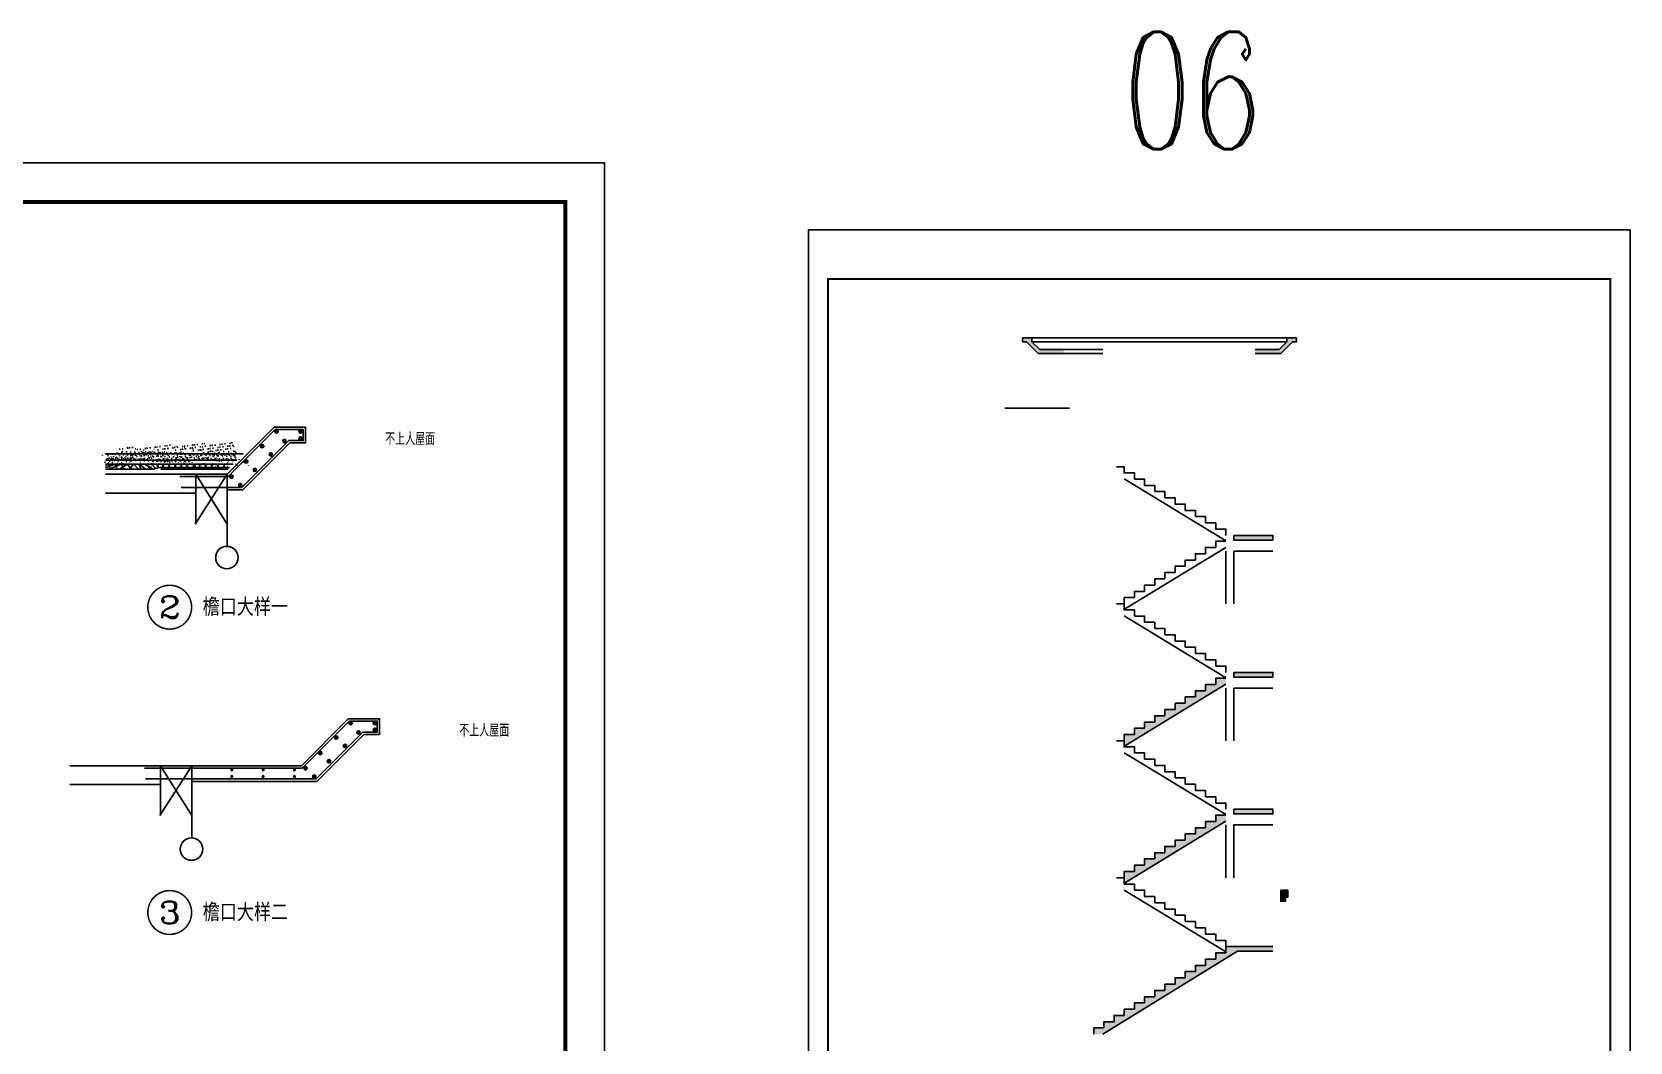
# Model space of a CAD drawing. Extents: x 365746627 to 729500028, y 528103248 to 1057099660.
# Drawn here: x 366046885 to 366087729, y 528122780 to 528148597 of the extents above; entities that cross this region are included whole.
import ezdxf
from ezdxf.enums import TextEntityAlignment as Align

# ---------------------------------------------------------------- set-up
doc = ezdxf.new("R2010")
doc.units = 0
doc.header["$LTSCALE"] = 1000
doc.header["$MEASUREMENT"] = 0
for name, color, linetype in [('DIM_LEAD', 3, 'Continuous'), ('E_WINDOW', 140, 'Continuous'), ('G', 3, 'Continuous'), ('HATCH', 8, 'Continuous'), ('LVTRY', 13, 'Continuous'), ('l立面最前', 6, 'Continuous'), ('PUB_DIM', 3, 'Continuous'), ('PUB_HATCH', 8, 'Continuous'), ('PUB_Hatch(材料填充)', 8, 'Continuous'), ('PUB_TEXT', 7, 'Continuous'), ('PUB_TITLE', 4, 'Continuous'), ('ROOF', 125, 'Continuous'), ('S_E_STAIR', 41, 'Continuous'), ('S_STAIR', 4, 'Continuous'), ('WALL', 4, 'Continuous'), ('剖面填充', 8, 'Continuous')]:
    doc.layers.add(name, color=color, linetype=linetype)
doc.styles.add('-黑体', font='simhei.ttf')
doc.styles.add('_COMPLEX', font='COMPLEX.shx', dxfattribs={"width": 0.75})
doc.styles.add('_HZTXT', font='1simplex.shx', dxfattribs={"width": 0.8, "bigfont": 'hztxt.shx'})
doc.styles.add('COMP', font='COMPLEX', dxfattribs={"bigfont": 'hztxt'})

# ---------------------------------------------------------------- blocks, each defined once
blk = doc.blocks.new('sa1g456a4')
at = {"layer": 'l立面最前'}
h = blk.add_hatch(color=1, dxfattribs=at)
edge = h.paths.add_edge_path()
edge.add_arc((366078555.4643892, 528130390.2275545), 10.74175523268059, 0, 360)
h = blk.add_hatch(color=1, dxfattribs=at)
edge = h.paths.add_edge_path()
edge.add_arc((366078709.656857, 528130390.2275545), 10.74175523268059, 0, 360)
h = blk.add_hatch(color=1, dxfattribs=at)
edge = h.paths.add_edge_path()
edge.add_arc((366078709.656857, 528130346.9504184), 10.74175523268059, 0, 360)
h = blk.add_hatch(color=1, dxfattribs=at)
edge = h.paths.add_edge_path()
edge.add_arc((366078464.0012277, 528130297.4382744), 10.74175523268059, 0, 360)
h = blk.add_hatch(color=1, dxfattribs=at)
edge = h.paths.add_edge_path()
edge.add_arc((366078519.9208794, 528130244.3948694), 10.74175523268059, 0, 360)
h = blk.add_hatch(color=1, dxfattribs=at)
edge = h.paths.add_edge_path()
edge.add_arc((366078605.8845249, 528130330.3585149), 10.74175523268059, 0, 360)
h = blk.add_hatch(color=1, dxfattribs=at)
edge = h.paths.add_edge_path()
edge.add_arc((366078361.655403, 528130198.8831995), 10.74175523268059, 0, 360)
h = blk.add_hatch(color=1, dxfattribs=at)
edge = h.paths.add_edge_path()
edge.add_arc((366078417.5750546, 528130145.8397943), 10.74175523268059, 0, 360)
h = blk.add_hatch(color=1, dxfattribs=at)
edge = h.paths.add_edge_path()
edge.add_arc((366078267.838397, 528130101.6345771), 10.74175523268059, 0, 360)
h = blk.add_hatch(color=1, dxfattribs=at)
edge = h.paths.add_edge_path()
edge.add_arc((366078323.7580487, 528130048.591172), 10.74175523268059, 0, 360)
at = {"layer": '剖面填充'}
h = blk.add_hatch(dxfattribs=at)
h.set_pattern_fill('混凝土', color=256, scale=5, style=0)
h.set_pattern_definition([(49.99999999999999, (363232303.0167683, 528818048.3047537), (35.86300913003767, -3.137606749129755), [3.75, -41.25]), (355, (363232303.0167683, 528818048.3047537), (-6.937566680650001, 37.60960668500059), [3, -33]), (100.4514, (363232306.0053524, 528818048.0432867), (28.92546908570108, 34.47197710304768), [3.1870095, -35.0571056]), (46.18420000000002, (363232303.0167683, 528818058.3047537), (53.36205243128222, -8.275950716450904), [5.62499999999997, -61.87499999999976]), (96.6356, (363232307.4636056, 528818057.6150883), (46.73313527743517, 48.70589354502209), [4.780514399999999, -52.58565]), (351.1842, (363232303.0167683, 528818058.3047537), (46.73309725668136, 48.70593004626623), [4.5, -49.5]), (21, (363232308.0167683, 528818055.8047537), (29.84535260592308, -20.13094453326694), [3.75, -41.25]), (326.0000000000001, (363232308.0167683, 528818055.8047537), (12.16576659607909, 36.25750225234265), [3, -33]), (71.4514, (363232310.50388, 528818054.1271734), (42.0111314290745, 16.12652483549762), [3.1870095, -35.0571056]), (37.50000000000001, (363232303.0167683, 528818048.3047537), (0.6079927658645334, 16.64469269156557), [0, -32.59999999999999, 0, -33.5, 0, -33.125]), (7.499999999999999, (363232303.0167683, 528818048.3047537), (13.15347687210743, 19.72058559411801), [0, -19.1, 0, -31.85, 0, -12.625]), (327.5, (363232291.8667684, 528818048.3047537), (26.69112180862045, -1.127743586718988), [0, -12.5, 0, -39, 0, -51.75]), (317.5, (363232286.8667684, 528818048.3047537), (29.15930846711931, 5.005249116615886), [0, -16.25, 0, -25.9, 0, -36.75])])
h.paths.add_polyline_path([(366078293.577175, 528130247.8726251), (366077462.5204384, 528130247.8726251), (366077462.5204384, 528130207.8726251), (366078293.577175, 528130207.8726251)])
h = blk.add_hatch(dxfattribs=at)
h.set_pattern_fill('多孔材料', color=256, scale=10, style=0)
h.set_pattern_definition([(45, (363232323.0167683, 528818048.3047537), (-20.00002033111466, 20.00002033111467), []), (135, (363232323.0167683, 528818048.3047537), (-20.00002033111467, -20.00002033111466), [])])
h.paths.add_polyline_path([(366078250.652571, 528130182.8726251), (366077462.5204384, 528130182.8726251), (366077462.5204384, 528130151.0819166), (366077771.7613662, 528130151.0819166), (366077804.9449775, 528130161.2848433), (366078250.652571, 528130161.2848433)])
at = {"layer": 'DIM_LEAD'}
for p, q in [((366078240.9713034, 528130117.8772474), (366078036.3444592, 528129799.3842166)), ((366078240.9713034, 528129799.3842166), (366078040.9713034, 528130117.8772474))]:
    blk.add_line(p, q, dxfattribs=at)
at = {"layer": 'DIM_LEAD', "elevation": 1.92031981251233e-10}
blk.add_lwpolyline([(366078040.9713034, 528129799.3842166), (366078040.9713034, 528130117.8772474), (366078240.9713034, 528130117.8772474), (366078240.9713034, 528129799.3842166)], dxfattribs=at)
at = {"layer": 'l立面最前'}
blk.add_line((366078040.9713034, 528130017.8772474), (366078040.9713034, 528129799.3842166), dxfattribs=at)
at = {"layer": 'l立面最前', "color": 1}
blk.add_lwpolyline([(366077946.2294154, 528130032.8772474), (366078334.7581, 528130032.8772474), (366078634.7581, 528130332.8772474), (366078725.9713034, 528130332.8772474), (366078725.9713034, 528130402.8772474), (366078547.1845068, 528130402.8772474), (366078247.1845068, 528130102.8772474), (366077938.830652, 528130102.8772474)], dxfattribs=at)
for centre in [(366078555.4643892, 528130390.2275545, 1.865573942918978e-08), (366078709.656857, 528130390.2275545, 1.865573942918978e-08), (366078709.656857, 528130346.9504184, 1.865573942918978e-08), (366078464.0012277, 528130297.4382744), (366078519.9208794, 528130244.3948694), (366078605.8845249, 528130330.3585149), (366078361.655403, 528130198.8831995), (366078417.5750546, 528130145.8397943), (366078267.838397, 528130101.6345771), (366078323.7580487, 528130048.591172)]:
    blk.add_circle(centre, 10.74175523268059, dxfattribs=at)
at = {"layer": 'PUB_DIM'}
blk.add_line((366078240.9713034, 528129799.3842166), (366078240.9713034, 528129656.4764413), dxfattribs=at)
blk.add_circle((366078238.8411793, 528129585.0555252), 71.9273670008406, dxfattribs=at)
at = {"layer": 'ROOF', "linetype": 'ByBlock'}
for p, q in [((366078342.6824099, 528130247.8726251), (366077462.5204384, 528130247.8726251)), ((366078302.6824099, 528130207.8726251), (366077462.5204384, 528130207.8726251))]:
    blk.add_line(p, q, dxfattribs=at)
at = {"layer": 'ROOF'}
for p, q in [((366077804.9449775, 528130161.2848433), (366077771.7613662, 528130151.0819166)), ((366078256.094628, 528130161.2848433), (366077804.9449775, 528130161.2848433)), ((366078246.1007379, 528130151.2909532), (366077816.0852152, 528130151.2909532))]:
    blk.add_line(p, q, dxfattribs=at)
at = {"layer": 'WALL'}
for p, q in [((366078277.6824099, 528130182.8726251), (366077462.5204384, 528130182.8726251)), ((366078090.9713034, 528130117.8772474), (366077462.5204384, 528130117.8772474))]:
    blk.add_line(p, q, dxfattribs=at)
for points, elevation in [([(366078540.9713034, 528130417.8772474), (366078240.9713034, 528130117.8772474), (366078090.9713034, 528130117.8772474), (366078090.9713034, 528130117.8772474)], 1.92031981251233e-10), ([(366077462.5204384, 528129997.8772913), (366078040.9713034, 528129997.8772913), (366078040.9713034, 528129799.3842166)], 3.40962147729093e-10), ([(366078240.9713034, 528129799.3842166), (366078240.9713034, 528130017.8772474)], 1.92031981251233e-10)]:
    blk.add_lwpolyline(points, dxfattribs=dict(at, elevation=elevation))
blk.add_lwpolyline([(366078240.9713034, 528130017.8772474), (366078240.9713034, 528130017.8772474), (366078340.9713034, 528130017.8772474), (366078640.9713034, 528130317.8772474), (366078740.9713034, 528130317.8772474), (366078740.9713034, 528130417.8772474), (366078540.9713034, 528130417.8772474)], dxfattribs=at)
at = {"layer": '剖面填充'}
blk.add_line((366077771.7613662, 528130151.0819166), (366077462.5204384, 528130151.0819166), dxfattribs=at)
at = {"layer": 'G', "color": 0, "style": '_HZTXT', "width": 0.8}
blk.add_text('不上人屋面', height=80, dxfattribs=at).set_placement((366079249.3577983, 528130303.4699915))
blk = doc.blocks.new('_INDEX1')
at = {"const_width": 0.035}
blk.add_lwpolyline([(-0.5, 0, 1), (0.5, 0, 1)], format="xyb", close=True, dxfattribs=at)
at = {"style": 'COMP', "width": 2.333333333333333}
blk.add_attdef('1', text='', height=0.5, dxfattribs=at).set_placement((-0.25, -0.25), (0.25, -0.25), align=Align.FIT)
blk = doc.blocks.new('da456a4h6')
at = {"layer": 'l立面最前'}
h = blk.add_hatch(color=1, dxfattribs=at)
edge = h.paths.add_edge_path()
edge.add_arc((366087568.7525789, 528130213.2941534), 10.74175523268059, 0, 360)
h = blk.add_hatch(color=1, dxfattribs=at)
edge = h.paths.add_edge_path()
edge.add_arc((366087619.1727145, 528130153.4251138), 10.74175523268059, 0, 360)
h = blk.add_hatch(color=1, dxfattribs=at)
edge = h.paths.add_edge_path()
edge.add_arc((366087722.9450467, 528130213.2941534), 10.74175523268059, 0, 360)
h = blk.add_hatch(color=1, dxfattribs=at)
edge = h.paths.add_edge_path()
edge.add_arc((366087722.9450467, 528130170.0170172), 10.74175523268059, 0, 360)
h = blk.add_hatch(color=1, dxfattribs=at)
edge = h.paths.add_edge_path()
edge.add_arc((366087477.2894173, 528130120.5048733), 10.74175523268059, 0, 360)
h = blk.add_hatch(color=1, dxfattribs=at)
edge = h.paths.add_edge_path()
edge.add_arc((366087533.209069, 528130067.4614683), 10.74175523268059, 0, 360)
h = blk.add_hatch(color=1, dxfattribs=at)
edge = h.paths.add_edge_path()
edge.add_arc((366087374.9435926, 528130021.9497983), 10.74175523268059, 0, 360)
h = blk.add_hatch(color=1, dxfattribs=at)
edge = h.paths.add_edge_path()
edge.add_arc((366087430.8632443, 528129968.9063932), 10.74175523268059, 0, 360)
h = blk.add_hatch(color=1, dxfattribs=at)
edge = h.paths.add_edge_path()
edge.add_arc((366086810.0624245, 528129914.1200168), 10.74175523268059, 0, 360)
h = blk.add_hatch(color=1, dxfattribs=at)
edge = h.paths.add_edge_path()
edge.add_arc((366086810.0624245, 528129914.1200168), 10.74175523268059, 0, 360)
h = blk.add_hatch(color=1, dxfattribs=at)
edge = h.paths.add_edge_path()
edge.add_arc((366086810.0624245, 528129871.6577709), 10.74175523268059, 0, 360)
h = blk.add_hatch(color=1, dxfattribs=at)
edge = h.paths.add_edge_path()
edge.add_arc((366086810.0624245, 528129871.6577709), 10.74175523268059, 0, 360)
h = blk.add_hatch(color=1, dxfattribs=at)
edge = h.paths.add_edge_path()
edge.add_arc((366087010.0624245, 528129914.1200168), 10.74175523268059, 0, 360)
h = blk.add_hatch(color=1, dxfattribs=at)
edge = h.paths.add_edge_path()
edge.add_arc((366087010.0624245, 528129914.1200168), 10.74175523268059, 0, 360)
h = blk.add_hatch(color=1, dxfattribs=at)
edge = h.paths.add_edge_path()
edge.add_arc((366087010.0624245, 528129871.6577709), 10.74175523268059, 0, 360)
h = blk.add_hatch(color=1, dxfattribs=at)
edge = h.paths.add_edge_path()
edge.add_arc((366087010.0624245, 528129871.6577709), 10.74175523268059, 0, 360)
h = blk.add_hatch(color=1, dxfattribs=at)
edge = h.paths.add_edge_path()
edge.add_arc((366087210.0624245, 528129914.1200168), 10.74175523268059, 0, 360)
h = blk.add_hatch(color=1, dxfattribs=at)
edge = h.paths.add_edge_path()
edge.add_arc((366087210.0624245, 528129871.6577709), 10.74175523268059, 0, 360)
h = blk.add_hatch(color=1, dxfattribs=at)
edge = h.paths.add_edge_path()
edge.add_arc((366087281.1265866, 528129924.701176), 10.74175523268059, 0, 360)
h = blk.add_hatch(color=1, dxfattribs=at)
edge = h.paths.add_edge_path()
edge.add_arc((366087337.0462383, 528129871.6577709), 10.74175523268059, 0, 360)
at = {"layer": 'DIM_LEAD'}
for p, q in [((366086554.2594931, 528129940.9438463), (366086349.6326488, 528129622.4508155)), ((366086554.2594931, 528129622.4508155), (366086354.2594931, 528129940.9438463))]:
    blk.add_line(p, q, dxfattribs=at)
at = {"layer": 'DIM_LEAD', "elevation": 1.92031981251233e-10}
blk.add_lwpolyline([(366086354.2594931, 528129622.4508155), (366086354.2594931, 528129940.9438463), (366086554.2594931, 528129940.9438463), (366086554.2594931, 528129622.4508155)], dxfattribs=at)
at = {"layer": 'l立面最前'}
blk.add_line((366086354.2594931, 528129840.9438463), (366086354.2594931, 528129622.4508155), dxfattribs=at)
at = {"layer": 'l立面最前', "color": 1}
blk.add_lwpolyline([(366086259.517605, 528129855.9438463), (366087348.0462896, 528129855.9438463), (366087648.0462896, 528130155.9438463), (366087739.2594931, 528130155.9438463), (366087739.2594931, 528130225.9438463), (366087560.4726965, 528130225.9438463), (366087260.4726965, 528129925.9438463), (366086252.1188416, 528129925.9438463)], dxfattribs=at)
for centre in [(366087568.7525789, 528130213.2941534, 1.865573942918978e-08), (366087619.1727145, 528130153.4251138), (366087722.9450467, 528130213.2941534, 1.865573942918978e-08), (366087722.9450467, 528130170.0170172, 1.865573942918978e-08), (366087477.2894173, 528130120.5048733), (366087533.209069, 528130067.4614683), (366087374.9435926, 528130021.9497983), (366087430.8632443, 528129968.9063932), (366087281.1265866, 528129924.701176), (366087337.0462383, 528129871.6577709)]:
    blk.add_circle(centre, 10.74175523268059, dxfattribs=at)
at = {"layer": 'PUB_DIM'}
blk.add_line((366086554.2594931, 528129622.4508155), (366086554.2594931, 528129479.5430402), dxfattribs=at)
blk.add_circle((366086552.1293689, 528129408.1221241), 71.9273670008406, dxfattribs=at)
at = {"layer": 'WALL'}
blk.add_line((366086404.2594931, 528129940.9438463), (366085775.8086281, 528129940.9438463), dxfattribs=at)
for points, elevation in [([(366087554.2594931, 528130240.9438463), (366087254.2594931, 528129940.9438463), (366086404.2594931, 528129940.9438463), (366086404.2594931, 528129940.9438463)], 1.92031981251233e-10), ([(366085775.8086281, 528129820.9438902), (366086354.2594931, 528129820.9438902), (366086354.2594931, 528129622.4508155)], 3.40962147729093e-10), ([(366086554.2594931, 528129622.4508155), (366086554.2594931, 528129840.9438463)], 1.92031981251233e-10)]:
    blk.add_lwpolyline(points, dxfattribs=dict(at, elevation=elevation))
blk.add_lwpolyline([(366086554.2594931, 528129840.9438463), (366086554.2594931, 528129840.9438463), (366087354.2594931, 528129840.9438463), (366087654.2594931, 528130140.9438463), (366087754.2594931, 528130140.9438463), (366087754.2594931, 528130240.9438463), (366087554.2594931, 528130240.9438463)], dxfattribs=at)
at = {"layer": 'G', "color": 0, "style": '_HZTXT', "width": 0.8}
blk.add_text('不上人屋面', height=80, dxfattribs=at).set_placement((366088262.645988, 528130126.5365904))

msp = doc.modelspace()

# ---------------------------------------------------------------- hatches: boundary and pattern name
at = {"layer": 'HATCH'}
h = msp.add_hatch(color=256, dxfattribs=at)
h.dxf.hatch_style = 1
h.paths.add_polyline_path([(366072201.7782488, 528140778.9399222), (366072443.199605, 528140778.9399222), (366072443.199605, 528140678.9399222), (366072643.199605, 528140478.9399222), (366073251.7774869, 528140478.9399222), (366073251.7774869, 528140378.9399222), (366072601.7782488, 528140378.9399222), (366072301.7782488, 528140678.9399222), (366072201.7782488, 528140678.9399222)])
h = msp.add_hatch(color=256, dxfattribs=at)
h.dxf.hatch_style = 1
h.paths.add_polyline_path([(366079201.7782476, 528140778.9417739), (366078960.3568913, 528140778.9417739), (366078960.3568913, 528140678.9417739), (366078760.3568913, 528140478.9417739), (366078151.7790095, 528140478.9417739), (366078151.7790095, 528140378.9417739), (366078801.7782476, 528140378.9417739), (366079101.7782476, 528140678.9417739), (366079201.7782476, 528140678.9417739)])
h = msp.add_hatch(color=256, dxfattribs=at)
h.dxf.hatch_style = 1
h.paths.add_polyline_path([(366077601.7782488, 528135729.0217711), (366078601.7782474, 528135729.0217711), (366078601.7782474, 528135609.0217711), (366077601.7782488, 528135609.0217711)])
h = msp.add_hatch(color=256, dxfattribs=at)
h.dxf.hatch_style = 1
h.paths.add_polyline_path([(366077601.7782488, 528132229.0217711), (366078601.7782474, 528132229.0217711), (366078601.7782474, 528132109.0217711), (366077601.7782488, 528132109.0217711)])
h = msp.add_hatch(color=256, dxfattribs=at)
h.dxf.hatch_style = 1
h.paths.add_polyline_path([(366077601.7782488, 528128729.0217711), (366078601.7782474, 528128729.0217711), (366078601.7782474, 528128609.0217711), (366077601.7782488, 528128609.0217711)])
h = msp.add_hatch(color=256, dxfattribs=at)
h.dxf.hatch_style = 1
h.paths.add_polyline_path([(366078801.7782474, 528126658.9417729), (366078981.7782474, 528126658.9417729), (366078981.7782474, 528126478.9417729), (366078921.7782474, 528126478.9417729), (366078921.7782474, 528126378.9417729), (366078801.7782473, 528126378.9417729)])
at = {"layer": 'PUB_Hatch(材料填充)'}
h = msp.add_hatch(color=256, dxfattribs=at)
h.dxf.hatch_style = 1
h.paths.add_polyline_path([(366076621.8149183, 528131599.0217765), (366076361.8149183, 528131599.0217765), (366076361.8149183, 528131439.0217765), (366076101.8149183, 528131439.0217765), (366076101.8149183, 528131279.0217765), (366075841.8149183, 528131279.0217765), (366075841.8149183, 528131119.0217765), (366075581.8149183, 528131119.0217765), (366075581.8149183, 528130959.0217765), (366075321.8149183, 528130959.0217765), (366075321.8149183, 528130799.0217765), (366075061.8149183, 528130799.0217765), (366075061.8149183, 528130639.0217765), (366074801.8149183, 528130639.0217765), (366074801.8149183, 528130479.0217765), (366074801.8149183, 528130359.0217766), (366074832.6572867, 528130359.0217766), (366077401.7782488, 528131923.1005259), (366077401.7782488, 528132079.0217765), (366077141.8149183, 528132079.0217765), (366077141.8149183, 528131919.0217765), (366076881.8149183, 528131919.0217765), (366076881.8149183, 528131759.0217765), (366076621.8149183, 528131759.0217765)])
h = msp.add_hatch(color=256, dxfattribs=at)
h.dxf.hatch_style = 1
h.paths.add_polyline_path([(366076621.8149183, 528128099.0217765), (366076361.8149183, 528128099.0217765), (366076361.8149183, 528127939.0217765), (366076101.8149183, 528127939.0217765), (366076101.8149183, 528127779.0217765), (366075841.8149183, 528127779.0217765), (366075841.8149183, 528127619.0217765), (366075581.8149183, 528127619.0217765), (366075581.8149183, 528127459.0217765), (366075321.8149183, 528127459.0217765), (366075321.8149183, 528127299.0217765), (366075061.8149183, 528127299.0217765), (366075061.8149183, 528127139.0217765), (366074801.8149183, 528127139.0217765), (366074801.8149183, 528126979.0217765), (366074801.8149183, 528126859.0217766), (366074832.6572867, 528126859.0217766), (366077401.7782488, 528128423.1005259), (366077401.7782488, 528128579.0217765), (366077141.8149183, 528128579.0217765), (366077141.8149183, 528128419.0217765), (366076881.8149183, 528128419.0217765), (366076881.8149183, 528128259.0217765), (366076621.8149183, 528128259.0217765)])
h = msp.add_hatch(color=256, dxfattribs=at)
h.dxf.hatch_style = 1
h.paths.add_polyline_path([(366077695.7799817, 528125099.0217766), (366078601.7782483, 528125098.9560215), (366078601.7782483, 528125218.9560215), (366077401.8149183, 528125219.0217765), (366077401.8149183, 528125059.0217765), (366077141.8149183, 528125059.0217765), (366077141.8149183, 528124899.0217765), (366076881.8149183, 528124899.0217765), (366076881.8149183, 528124739.0217765), (366076621.8149183, 528124739.0217765), (366076621.8149183, 528124579.0217766), (366076361.8149183, 528124579.0217766), (366076361.8149183, 528124419.0217767), (366076101.8149183, 528124419.0217767), (366076101.8149183, 528124259.0217768), (366075841.8149183, 528124259.0217768), (366075841.8149183, 528124099.0217769), (366075581.8149183, 528124099.0217769), (366075581.8149183, 528123939.021777), (366075321.8149183, 528123939.021777), (366075321.8149183, 528123779.0217771), (366075061.8149183, 528123779.0217771), (366075061.8149183, 528123619.0217772), (366074801.8149183, 528123619.0217772), (366074801.8149183, 528123459.0217773), (366074541.8149183, 528123459.0217773), (366074541.8149183, 528123299.0217774), (366074281.8149183, 528123299.0217774), (366074281.8149183, 528123139.0217775), (366074021.8149183, 528123139.0217775), (366074021.8149183, 528122978.9417751), (366074250.6499775, 528122978.9417751), (366077241.8149184, 528124819.6586609), (366077241.8149184, 528124850.4278916), (366077291.8149183, 528124850.4278916)])

# ---------------------------------------------------------------- linework, layer by layer
at = {"layer": 'E_WINDOW'}
msp.add_line((366071753.1431708, 528138978.971877), (366073401.4702244, 528138978.9871382), dxfattribs=at)
at = {"layer": 'LVTRY'}
for p, q in [((366078960.3568913, 528140778.9417739), (366072443.199605, 528140778.9399222)), ((366078960.3568913, 528140678.9417739), (366072443.199605, 528140678.9399222))]:
    msp.add_line(p, q, dxfattribs=at)
at = {"layer": 'l立面最前'}
for p, q in [((366072643.199605, 528140478.9399222), (366072443.199605, 528140678.9399222)), ((366078760.3568913, 528140478.9417739), (366078960.3568913, 528140678.9417739)), ((366074251.7774869, 528140478.9417739), (366072643.199605, 528140478.9399222)), ((366078151.7790095, 528140478.9417739), (366078760.3568913, 528140478.9417739))]:
    msp.add_line(p, q, dxfattribs=at)
for points in [[(366074251.7774869, 528140378.9417739), (366072601.7782488, 528140378.9399222), (366072301.7782488, 528140678.9399222), (366072201.7782488, 528140678.9399222), (366072201.7782488, 528140778.9399222), (366072443.199605, 528140778.9399222), (366072443.199605, 528140678.9399222)], [(366078151.7790095, 528140378.9417739), (366078801.7782476, 528140378.9417739), (366079101.7782476, 528140678.9417739), (366079201.7782476, 528140678.9417739), (366079201.7782476, 528140778.9417739), (366078960.3568913, 528140778.9417739), (366078960.3568913, 528140678.9417739)]]:
    msp.add_lwpolyline(points, dxfattribs=at)
msp.add_lwpolyline([(366078801.7782474, 528126658.9417729), (366078981.7782474, 528126658.9417729), (366078981.7782474, 528126478.9417729), (366078921.7782474, 528126478.9417729), (366078921.7782474, 528126378.9417729), (366078801.7782473, 528126378.9417729)], close=True, dxfattribs=at)
at = {"layer": 'PUB_HATCH'}
for p, q in [((366077601.7782488, 528135329.02177), (366078601.7782466, 528135329.0217695)), ((366077601.7782488, 528131829.02177), (366078601.7782466, 528131829.0217695)), ((366077601.7782488, 528128329.02177), (366078601.7782466, 528128329.0217695))]:
    msp.add_line(p, q, dxfattribs=at)
at = {"layer": 'PUB_TITLE'}
for points in [[(366002117.6520869, 528103248.216594), (366061517.6520869, 528103248.216594), (366061517.6520869, 528145248.216594), (366002117.6520869, 528145248.216594)], [(366066729.1542007, 528113836.3632191), (366087729.1542007, 528113836.3632191), (366087729.1542007, 528143536.3632191), (366066729.1542007, 528143536.3632191)]]:
    msp.add_lwpolyline(points, close=True, dxfattribs=at)
for points, const_width in [([(366004617.6520869, 528104248.216594), (366060517.6520869, 528104248.216594), (366060517.6520869, 528144248.216594), (366004617.6520869, 528144248.216594)], 100), ([(366067229.1542007, 528114336.3632191), (366087229.1542007, 528114336.3632191), (366087229.1542007, 528142286.3632191), (366067229.1542007, 528142286.3632191)], 50)]:
    msp.add_lwpolyline(points, close=True, dxfattribs=dict(at, const_width=const_width))
at = {"layer": 'S_E_STAIR'}
for p, q in [((366074801.7782488, 528137173.1228448), (366077370.9358804, 528135609.0217712)), ((366077401.7782488, 528135609.0217712), (366077370.9358804, 528135609.0217712)), ((366074801.7782488, 528133673.1228448), (366077370.9358804, 528132109.0217712)), ((366077401.7782488, 528132109.0217712), (366077370.9358804, 528132109.0217712)), ((366074801.8149238, 528130173.1228448), (366077370.9725554, 528128609.0217712)), ((366077401.8149238, 528128609.0217712), (366077370.9725554, 528128609.0217712)), ((366074801.8149183, 528126663.1228502), (366077370.9725499, 528125099.0217766)), ((366077401.8149183, 528125099.0217766), (366077370.9725499, 528125099.0217766))]:
    msp.add_line(p, q, dxfattribs=at)
for points in [[(366074801.7782488, 528137315.3817765), (366074801.7782488, 528137479.0217765), (366074601.8149183, 528137479.0217765)], [(366075061.7782488, 528137169.0217711), (366075061.7782488, 528137329.0217711), (366074801.7782488, 528137329.0217711)], [(366075321.7782488, 528137009.0217711), (366075321.7782488, 528137169.0217711), (366075061.7782488, 528137169.0217711)], [(366075581.7782488, 528136849.0217711), (366075581.7782488, 528137009.0217711), (366075321.7782488, 528137009.0217711)], [(366075841.7782488, 528136689.0217711), (366075841.7782488, 528136849.0217711), (366075581.7782488, 528136849.0217711)], [(366076101.7782488, 528136529.0217711), (366076101.7782488, 528136689.0217711), (366075841.7782488, 528136689.0217711)], [(366076361.7782488, 528136369.0217711), (366076361.7782488, 528136529.0217711), (366076101.7782488, 528136529.0217711)], [(366076621.7782488, 528136209.0217711), (366076621.7782488, 528136369.0217711), (366076361.7782488, 528136369.0217711)], [(366076881.7782488, 528136049.0217711), (366076881.7782488, 528136209.0217711), (366076621.7782488, 528136209.0217711)], [(366077141.7782488, 528135889.0217711), (366077141.7782488, 528136049.0217711), (366076881.7782488, 528136049.0217711)], [(366077401.7782488, 528135729.0217711), (366077401.7782488, 528135889.0217711), (366077141.7782488, 528135889.0217711)], [(366074801.7782488, 528133815.3817765), (366074801.7782488, 528133979.0217765), (366074601.8149183, 528133979.0217765)], [(366075061.7782488, 528133669.0217711), (366075061.7782488, 528133829.0217711), (366074801.7782488, 528133829.0217711)], [(366075321.7782488, 528133509.0217711), (366075321.7782488, 528133669.0217711), (366075061.7782488, 528133669.0217711)], [(366075581.7782488, 528133349.0217711), (366075581.7782488, 528133509.0217711), (366075321.7782488, 528133509.0217711)], [(366075841.7782488, 528133189.0217711), (366075841.7782488, 528133349.0217711), (366075581.7782488, 528133349.0217711)], [(366076101.7782488, 528133029.0217711), (366076101.7782488, 528133189.0217711), (366075841.7782488, 528133189.0217711)], [(366076361.7782488, 528132869.0217711), (366076361.7782488, 528133029.0217711), (366076101.7782488, 528133029.0217711)], [(366076621.7782488, 528132709.0217711), (366076621.7782488, 528132869.0217711), (366076361.7782488, 528132869.0217711)], [(366076881.7782488, 528132549.0217711), (366076881.7782488, 528132709.0217711), (366076621.7782488, 528132709.0217711)], [(366077141.7782488, 528132389.0217711), (366077141.7782488, 528132549.0217711), (366076881.7782488, 528132549.0217711)], [(366077401.7782488, 528132229.0217711), (366077401.7782488, 528132389.0217711), (366077141.7782488, 528132389.0217711)], [(366074801.7782488, 528130315.3817765), (366074801.7782488, 528130479.0217765), (366074601.8149183, 528130479.0217765)], [(366075061.8149238, 528130169.0217711), (366075061.8149238, 528130329.0217711), (366074801.8149238, 528130329.0217711)], [(366075321.8149238, 528130009.0217711), (366075321.8149238, 528130169.0217711), (366075061.8149238, 528130169.0217711)], [(366075581.8149238, 528129849.0217711), (366075581.8149238, 528130009.0217711), (366075321.8149238, 528130009.0217711)], [(366075841.8149238, 528129689.0217711), (366075841.8149238, 528129849.0217711), (366075581.8149238, 528129849.0217711)], [(366076101.8149238, 528129529.0217711), (366076101.8149238, 528129689.0217711), (366075841.8149238, 528129689.0217711)], [(366076361.8149238, 528129369.0217711), (366076361.8149238, 528129529.0217711), (366076101.8149238, 528129529.0217711)], [(366076621.8149238, 528129209.0217711), (366076621.8149238, 528129369.0217711), (366076361.8149238, 528129369.0217711)], [(366076881.8149238, 528129049.0217711), (366076881.8149238, 528129209.0217711), (366076621.8149238, 528129209.0217711)], [(366077141.8149238, 528128889.0217711), (366077141.8149238, 528129049.0217711), (366076881.8149238, 528129049.0217711)], [(366077401.8149238, 528128729.0217711), (366077401.8149238, 528128889.0217711), (366077141.8149238, 528128889.0217711)], [(366074801.7782488, 528126815.3817765), (366074801.7782488, 528126979.0217765), (366074601.8149183, 528126979.0217765)], [(366075061.8149183, 528126659.0217765), (366075061.8149183, 528126819.0217765), (366074801.8149183, 528126819.0217765)], [(366075321.8149183, 528126499.0217765), (366075321.8149183, 528126659.0217765), (366075061.8149183, 528126659.0217765)], [(366075581.8149183, 528126339.0217765), (366075581.8149183, 528126499.0217765), (366075321.8149183, 528126499.0217765)], [(366075841.8149183, 528126179.0217765), (366075841.8149183, 528126339.0217765), (366075581.8149183, 528126339.0217765)], [(366076101.8149183, 528126019.0217765), (366076101.8149183, 528126179.0217765), (366075841.8149183, 528126179.0217765)], [(366076361.8149183, 528125859.0217765), (366076361.8149183, 528126019.0217765), (366076101.8149183, 528126019.0217765)], [(366076621.8149183, 528125699.0217765), (366076621.8149183, 528125859.0217765), (366076361.8149183, 528125859.0217765)], [(366076881.8149183, 528125539.0217765), (366076881.8149183, 528125699.0217765), (366076621.8149183, 528125699.0217765)], [(366077141.8149183, 528125379.0217765), (366077141.8149183, 528125539.0217765), (366076881.8149183, 528125539.0217765)], [(366077401.8149183, 528125219.0217765), (366077401.8149183, 528125379.0217765), (366077141.8149183, 528125379.0217765)]]:
    msp.add_lwpolyline(points, dxfattribs=at)
at = {"layer": 'S_STAIR'}
for p, q in [((366077401.8149183, 528135423.1228502), (366074832.6572867, 528133859.0217766)), ((366074801.8149183, 528133859.0217766), (366074832.6572867, 528133859.0217766)), ((366077401.8149183, 528131923.1228502), (366074832.6572867, 528130359.0217766)), ((366074801.8149183, 528130359.0217766), (366074832.6572867, 528130359.0217766)), ((366077401.8149183, 528128423.1228502), (366074832.6572867, 528126859.0217766)), ((366074801.8149183, 528126859.0217766), (366074832.6572867, 528126859.0217766))]:
    msp.add_line(p, q, dxfattribs=at)
for points in [[(366077601.7782488, 528135729.0217711), (366078601.7782474, 528135729.0217711), (366078601.7782474, 528135609.0217711), (366077601.7782488, 528135609.0217711)], [(366077601.7782488, 528132229.0217711), (366078601.7782474, 528132229.0217711), (366078601.7782474, 528132109.0217711), (366077601.7782488, 528132109.0217711)], [(366077601.7782488, 528128729.0217711), (366078601.7782474, 528128729.0217711), (366078601.7782474, 528128609.0217711), (366077601.7782488, 528128609.0217711)]]:
    msp.add_lwpolyline(points, close=True, dxfattribs=at)
for points in [[(366076621.8149183, 528135099.0217765), (366076621.8149183, 528135259.0217765), (366076881.8149183, 528135259.0217765)], [(366076881.8149183, 528135259.0217765), (366076881.8149183, 528135419.0217765), (366077141.8149183, 528135419.0217765)], [(366077141.8149183, 528135419.0217765), (366077141.8149183, 528135579.0217765), (366077401.8149183, 528135579.0217765)], [(366076101.8149183, 528134779.0217765), (366076101.8149183, 528134939.0217765), (366076361.8149183, 528134939.0217765)], [(366076361.8149183, 528134939.0217765), (366076361.8149183, 528135099.0217765), (366076621.8149183, 528135099.0217765)], [(366075321.8149183, 528134299.0217765), (366075321.8149183, 528134459.0217765), (366075581.8149183, 528134459.0217765)], [(366075581.8149183, 528134459.0217765), (366075581.8149183, 528134619.0217765), (366075841.8149183, 528134619.0217765)], [(366075841.8149183, 528134619.0217765), (366075841.8149183, 528134779.0217765), (366076101.8149183, 528134779.0217765)], [(366074801.8149183, 528133979.0217765), (366074801.8149183, 528134139.0217765), (366075061.8149183, 528134139.0217765)], [(366075061.8149183, 528134139.0217765), (366075061.8149183, 528134299.0217765), (366075321.8149183, 528134299.0217765)], [(366077141.8149183, 528131919.0217765), (366077141.8149183, 528132079.0217765), (366077401.8149183, 528132079.0217765)], [(366076361.8149183, 528131439.0217765), (366076361.8149183, 528131599.0217765), (366076621.8149183, 528131599.0217765)], [(366076621.8149183, 528131599.0217765), (366076621.8149183, 528131759.0217765), (366076881.8149183, 528131759.0217765)], [(366076881.8149183, 528131759.0217765), (366076881.8149183, 528131919.0217765), (366077141.8149183, 528131919.0217765)], [(366075841.8149183, 528131119.0217765), (366075841.8149183, 528131279.0217765), (366076101.8149183, 528131279.0217765)], [(366076101.8149183, 528131279.0217765), (366076101.8149183, 528131439.0217765), (366076361.8149183, 528131439.0217765)], [(366075061.8149183, 528130639.0217765), (366075061.8149183, 528130799.0217765), (366075321.8149183, 528130799.0217765)], [(366075321.8149183, 528130799.0217765), (366075321.8149183, 528130959.0217765), (366075581.8149183, 528130959.0217765)], [(366075581.8149183, 528130959.0217765), (366075581.8149183, 528131119.0217765), (366075841.8149183, 528131119.0217765)], [(366074801.8149183, 528130479.0217765), (366074801.8149183, 528130639.0217765), (366075061.8149183, 528130639.0217765)], [(366076881.8149183, 528128259.0217765), (366076881.8149183, 528128419.0217765), (366077141.8149183, 528128419.0217765)], [(366077141.8149183, 528128419.0217765), (366077141.8149183, 528128579.0217765), (366077401.8149183, 528128579.0217765)], [(366076101.8149183, 528127779.0217765), (366076101.8149183, 528127939.0217765), (366076361.8149183, 528127939.0217765)], [(366076361.8149183, 528127939.0217765), (366076361.8149183, 528128099.0217765), (366076621.8149183, 528128099.0217765)], [(366076621.8149183, 528128099.0217765), (366076621.8149183, 528128259.0217765), (366076881.8149183, 528128259.0217765)], [(366075581.8149183, 528127459.0217765), (366075581.8149183, 528127619.0217765), (366075841.8149183, 528127619.0217765)], [(366075841.8149183, 528127619.0217765), (366075841.8149183, 528127779.0217765), (366076101.8149183, 528127779.0217765)], [(366074801.8149183, 528126979.0217765), (366074801.8149183, 528127139.0217765), (366075061.8149183, 528127139.0217765)], [(366075061.8149183, 528127139.0217765), (366075061.8149183, 528127299.0217765), (366075321.8149183, 528127299.0217765)], [(366075321.8149183, 528127299.0217765), (366075321.8149183, 528127459.0217765), (366075581.8149183, 528127459.0217765)], [(366074250.6499775, 528122978.9417751), (366077695.7799817, 528125099.0217766), (366078601.7782484, 528125098.9560215)], [(366077141.8149183, 528124899.0217765), (366077141.8149183, 528125059.0217765), (366077401.8149183, 528125059.0217765)], [(366077401.8149183, 528125059.0217765), (366077401.8149183, 528125219.0217765), (366078601.7782483, 528125218.9560215)], [(366076621.8149183, 528124579.0217765), (366076621.8149183, 528124739.0217765), (366076881.8149183, 528124739.0217765)], [(366076881.8149183, 528124739.0217765), (366076881.8149183, 528124899.0217765), (366077141.8149183, 528124899.0217765)], [(366075841.8149183, 528124099.0217768), (366075841.8149183, 528124259.0217768), (366076101.8149183, 528124259.0217768)], [(366076101.8149183, 528124259.0217767), (366076101.8149183, 528124419.0217767), (366076361.8149183, 528124419.0217767)], [(366076361.8149183, 528124419.0217766), (366076361.8149183, 528124579.0217766), (366076621.8149183, 528124579.0217766)], [(366075321.8149183, 528123779.021777), (366075321.8149183, 528123939.021777), (366075581.8149183, 528123939.021777)], [(366075581.8149183, 528123939.0217769), (366075581.8149183, 528124099.0217769), (366075841.8149183, 528124099.0217769)], [(366074541.8149183, 528123299.0217773), (366074541.8149183, 528123459.0217773), (366074801.8149183, 528123459.0217773)], [(366074801.8149183, 528123459.0217772), (366074801.8149183, 528123619.0217772), (366075061.8149183, 528123619.0217772)], [(366075061.8149183, 528123619.0217771), (366075061.8149183, 528123779.0217771), (366075321.8149183, 528123779.0217771)], [(366074021.8149183, 528122979.0217775), (366074021.8149183, 528123139.0217775), (366074281.8149183, 528123139.0217775)], [(366074281.8149183, 528123139.0217774), (366074281.8149183, 528123299.0217774), (366074541.8149183, 528123299.0217774)]]:
    msp.add_lwpolyline(points, dxfattribs=at)
at = {"layer": 'WALL'}
for p, q in [((366077401.7782488, 528135329.0217695), (366077401.7782488, 528133978.9417731)), ((366077601.7782488, 528135329.02177), (366077601.7782488, 528133978.9417731)), ((366077401.7782572, 528131829.0217695), (366077401.7782571, 528130478.9417731)), ((366077601.7782571, 528131829.02177), (366077601.7782571, 528130478.9417731)), ((366077401.7782655, 528128329.0217695), (366077401.7782655, 528126978.9417731)), ((366077601.7782655, 528128329.02177), (366077601.7782655, 528126978.9417731))]:
    msp.add_line(p, q, dxfattribs=at)

# ---------------------------------------------------------------- block references
at = {"layer": 'PUB_HATCH', "xscale": 4, "yscale": 4, "zscale": 4}
for name, p in [('sa1g456a4', (-1098261086.811065, -1584383178.886766)), ('da456a4h6', (-1098295246.678493, -1584389920.407813))]:
    msp.add_blockref(name, p, dxfattribs=at)
at = {"layer": 'PUB_TEXT'}
ref = msp.add_blockref('_INDEX1', (366050406.4119332, 528133894.5544114, -7114.443616275804), dxfattribs=dict(at, xscale=1120, yscale=1120, zscale=1120))
ref.add_attrib('1', '2', dxfattribs={"layer": '0', "height": 560, "style": 'COMP', "width": 1.5}).set_placement((366050126.4119332, 528133614.5544114, -7114.443616275804), (366050686.4119332, 528133614.5544114, -7114.443616275804), align=Align.FIT)
ref = msp.add_blockref('_INDEX1', (366050406.4119332, 528126090.9277678, -7114.443616275804), dxfattribs=dict(at, xscale=1120, yscale=1120, zscale=1120))
ref.add_attrib('1', '3', dxfattribs={"layer": '0', "height": 560, "style": 'COMP', "width": 1.5}).set_placement((366050126.4119332, 528125810.9277678, -7114.443616275804), (366050686.4119332, 528125810.9277678, -7114.443616275804), align=Align.FIT)

# ---------------------------------------------------------------- texts
at = {"style": '_COMPLEX', "width": 0.703125}
msp.add_text('06', height=3000, dxfattribs=at).set_placement((366074746.4904716, 528145597.0740743))
at = {"layer": 'PUB_TEXT', "style": '-黑体', "width": 0.8}
for s, p in [('檐口大样一', (366051248.8835609, 528133713.9439895)), ('檐口大样二', (366051248.8835609, 528125910.3173458))]:
    msp.add_text(s, height=400, dxfattribs=at).set_placement(p)

doc.saveas('drawing.dxf')
